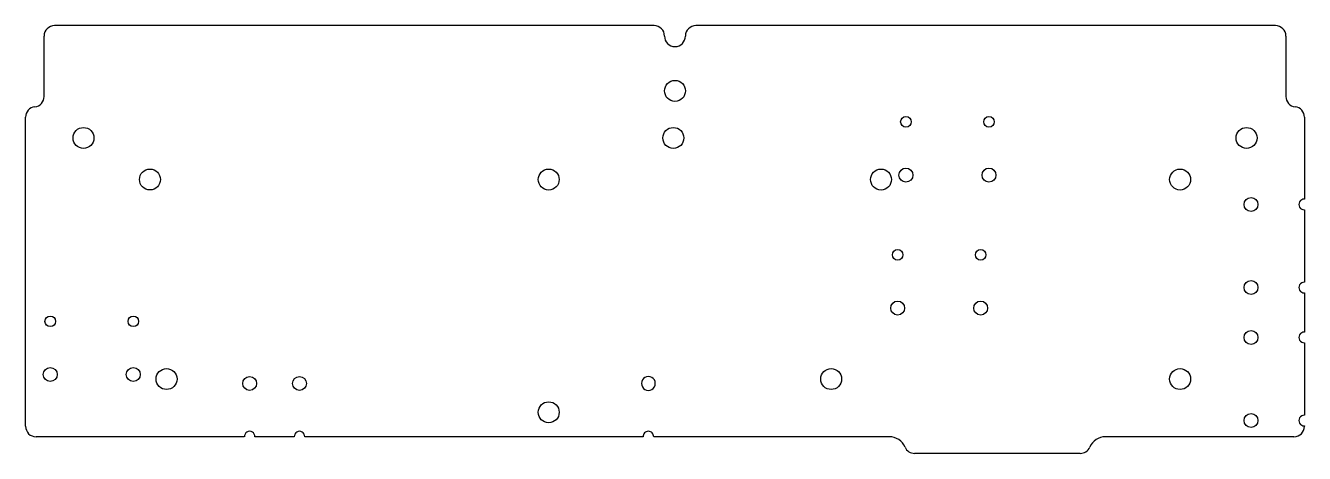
# Model space of a CAD drawing. Extents: x 2 to 369, y -2 to 120.
import ezdxf

# ---------------------------------------------------------------- set-up
doc = ezdxf.new("R2010")
doc.units = 0
doc.header["$MEASUREMENT"] = 0
doc.layers.add('VISIBLE', color=7, linetype='CONTINUOUS')

msp = doc.modelspace()

# ---------------------------------------------------------------- linework, layer by layer
at = {"layer": 'VISIBLE'}
for p, q in [((182.59, 120.29), (10.76, 120.29)), ((360.71, 120.29), (194.59, 120.29)), ((7.76, 100), (7.76, 117.29)), ((363.71, 117.29), (363.71, 100)), ((2.45, 5.49), (2.45, 94.04)), ((369.02, 94.04), (369.02, 70.56)), ((369.02, 67.52), (369.02, 46.76)), ((369.02, 43.72), (369.02, 32.46)), ((369.02, 29.42), (369.02, 8.66)), ((369.02, 5.62), (369.02, 5.49)), ((65.15, 2.49), (5.45, 2.49)), ((79.45, 2.49), (68.2, 2.49)), ((179.45, 2.49), (82.49, 2.49)), ((250.05, 2.49), (182.5, 2.49)), ((366.02, 2.49), (311.96, 2.49)), ((304.73, -2.27), (257.29, -2.27))]:
    msp.add_line(p, q, dxfattribs=at)
for centre, radius in [((188.6, 101.59), 3), ((254.8, 92.71), 1.52), ((278.6, 92.71), 1.52), ((19.05, 88.1), 3), ((188.12, 88.1), 3), ((352.43, 88.1), 3), ((38.1, 76.2), 3), ((152.4, 76.19), 3), ((247.65, 76.19), 3), ((254.8, 77.47), 2), ((278.6, 77.47), 2), ((333.38, 76.19), 3), ((353.71, 69.04), 2), ((252.42, 54.61), 1.52), ((276.22, 54.61), 1.52), ((353.71, 45.24), 2), ((252.42, 39.37), 2), ((276.22, 39.37), 2), ((9.53, 35.56), 1.52), ((33.33, 35.56), 1.52), ((353.71, 30.94), 2), ((9.53, 20.32), 2), ((33.33, 20.32), 2), ((42.86, 19.04), 3), ((233.36, 19.04), 3), ((333.38, 19.04), 3), ((66.68, 17.78), 1.99), ((80.97, 17.78), 1.99), ((152.4, 9.51), 3), ((353.71, 7.14), 2)]:
    msp.add_circle(centre, radius, dxfattribs=at)
for centre, radius, start, end in [((10.76, 117.29), 3, 90, 180), ((182.59, 117.29), 3, 0, 90), ((194.59, 117.29), 3, 90, 180), ((360.71, 117.29), 3, 0, 90), ((188.59, 117.29), 3, 180, 0), ((4.76, 100), 3, 276.6397, 0), ((366.71, 100), 3, 180, 263.3603), ((5.45, 94.04), 3, 96.6397, 180), ((366.02, 94.04), 3, 0, 83.3603), ((368.95, 69.04), 1.52, 87.4161, 272.5839), ((368.95, 45.24), 1.52, 87.4161, 272.5839), ((368.95, 30.94), 1.52, 87.4161, 272.5839), ((180.97, 17.78), 1.99, 89.9088, 270.0912), ((180.97, 17.78), 1.99, 269.9088, 90.0912), ((368.95, 7.14), 1.52, 87.4161, 272.5839), ((5.45, 5.49), 3, 180, 270.0007), ((66.68, 2.54), 1.52, 358.0224, 181.979), ((80.97, 2.54), 1.52, 358.029, 181.9724), ((180.97, 2.54), 1.52, 89.8806, 181.9267), ((180.97, 2.54), 1.52, 358.0747, 90.1194), ((366.02, 5.49), 3, 270, 0), ((250.05, -2.39), 4.88, 23.3135, 90.0007), ((311.96, -2.39), 4.88, 90, 156.6865), ((257.29, 0.73), 3, 203.3135, 270), ((304.73, 0.73), 3, 270, 336.6865)]:
    msp.add_arc(centre, radius, start, end, dxfattribs=at)

doc.saveas('drawing.dxf')
